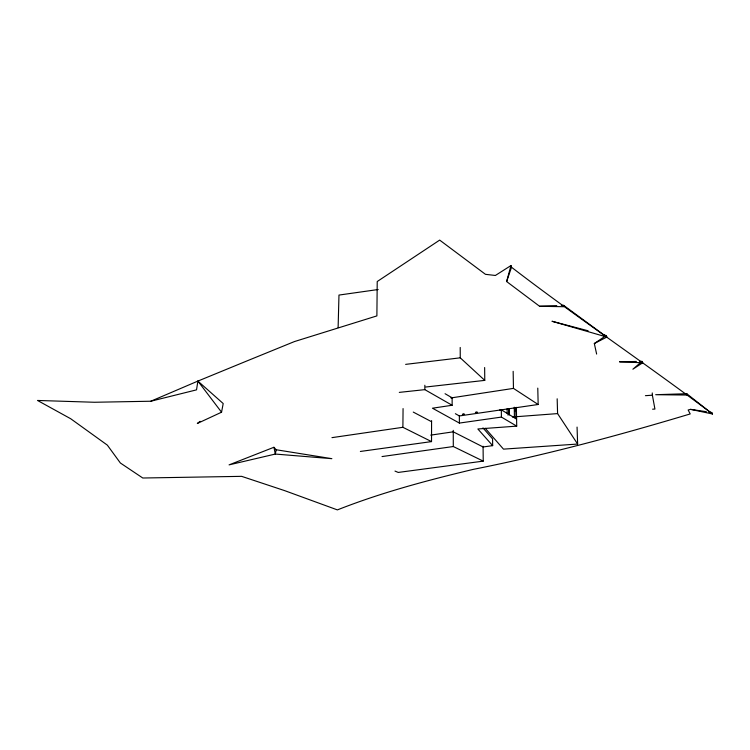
<?xml version="1.0" encoding="UTF-8"?>
<svg xmlns="http://www.w3.org/2000/svg" width="750" height="750" viewBox="0 0 750 750"><rect width="100%" height="100%" fill="white"/><g stroke="black" fill="none" stroke-linecap="round" stroke-linejoin="round"><path stroke-width="1.12" d="M360.366 451.453L431.531 441.6L431.578 420.628M445.059 393.712L452.128 397.828L452.147 405.262L424.828 389.644L424.847 385.247M431.531 441.6L402.891 427.303L403.069 408.581M338.119 327.591L338.972 295.069L378.178 289.519M708.647 412.041L712.031 412.538L712.5 413.991C646.312 363.947 577.284 317.812 511.509 267.234L510.975 265.547L495.375 275.475L485.456 274.322L439.678 240.103L377.222 281.531L376.884 315.9L294.413 341.578L247.434 360.731L197.888 381.084L196.528 389.859L150.806 401.231L94.397 402.262L37.5 400.453L70.716 418.753L107.344 445.134L120.375 463.003L142.781 478.012L241.613 476.344L284.569 490.603L337.387 509.897C381.459 492.497 427.284 480.347 473.316 469.359C546.581 454.828 618.694 435.384 690.206 413.934L688.144 409.988L690.609 409.359L706.388 411.703M200.091 421.341L197.316 423.478L221.55 412.209L223.2 403.547L197.888 381.084L150.806 401.231M276.188 449.747L275.306 454.059L229.078 464.878L273.928 447.272L276.188 449.747L331.866 458.672L275.306 454.059L273.928 447.272M561.328 305.428L563.625 305.344L563.981 306.713L539.587 306.281L506.625 281.541L510.975 265.547M506.625 281.541L511.509 267.234M641.991 361.369L632.878 369.206L642.675 362.784L641.991 361.369L639.741 361.416M594.319 343.528L606.178 335.531L606.853 337.059L594.319 343.528L596.634 354.075M450.919 397.941L513.459 388.387L538.162 404.494L537.778 388.116M452.147 405.262L432.469 408.206L459.384 423.075L501.422 417.084L516.722 426.131L516.375 407.344M331.959 437.644L402.891 427.303M430.725 435.131L453.253 431.822L483.094 446.972L492.666 445.641L492.581 438.891L482.972 427.875M455.363 413.691L459.356 415.941L538.162 404.494M507.759 414.9L509.334 414.666L509.231 408.872M382.022 456.562L453.3 446.531L483.234 461.128L483.075 446.222M483.234 461.128L398.222 472.434L394.988 471.075M405.637 364.369L460.256 357.825L484.772 380.381L425.756 387.019M399.3 392.381L424.828 389.644M512.409 417L557.587 413.597L577.631 444.056L503.484 449.137L485.25 428.297M516.722 426.131L477.853 428.972L492.666 445.641M645.422 395.672L652.378 395.203L654.928 409.059L652.594 409.181M539.587 306.281L556.753 305.606M686.747 393.722L655.697 394.706L686.944 395.044L686.747 393.722L712.5 413.991L690.609 409.359M636.366 361.472L619.491 361.8L642.675 362.784M588.113 330.778L551.991 321.262L606.853 337.059L563.625 305.344M602.794 334.641L606.178 335.531M413.259 412.087L431.578 421.725M451.378 397.397L452.034 397.772M509.334 414.666L508.753 414.319L508.659 408.516M197.888 381.084L221.55 412.209M652.256 392.944L652.378 395.203M577.059 427.078L577.631 444.056M557.166 398.794L557.587 413.597M515.831 408.169L516.028 418.706L516.591 419.044L501.319 409.847L499.734 410.072L501.909 410.194L501.319 409.847L501.422 417.084M514.819 407.569L514.884 411.075M514.256 407.222L514.444 417.759M513.159 371.316L513.459 388.387M507.094 408.75L507.169 413.391M484.641 367.528L484.772 380.381M460.209 347.456L460.256 357.825M459.356 415.941L459.384 423.075M453.253 430.359L453.3 446.531M463.922 414.094L462.375 414.319L464.531 414.441L463.922 414.094M476.944 412.162L475.387 412.387L477.553 412.509L476.944 412.162"/></g></svg>
